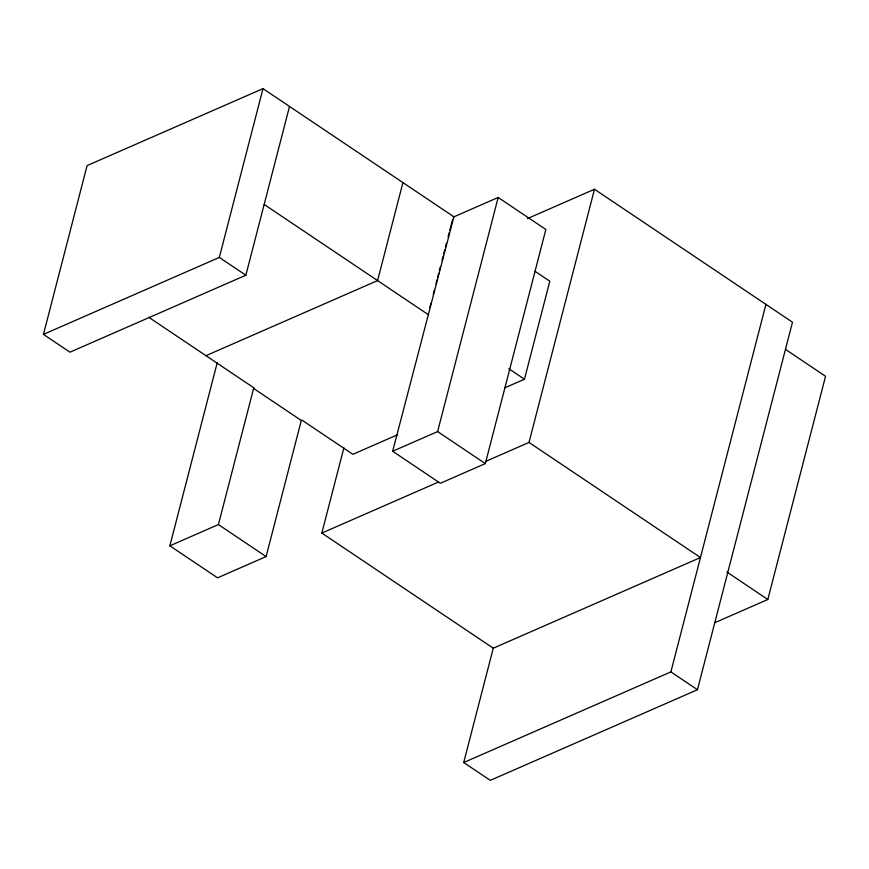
<?xml version="1.0" encoding="UTF-8"?>
<svg xmlns="http://www.w3.org/2000/svg" width="869" height="869" viewBox="0 0 869 869"><rect width="100%" height="100%" fill="white"/><g stroke="black" fill="none" stroke-linecap="round" stroke-linejoin="round"><path stroke-width="1.3" d="M289.507 106.442L245.862 275.223L69.965 352.184L43.45 334.369L87.096 165.588L262.992 88.638L453.9 216.826L392.647 451.25L440.344 483.283L485.315 463.601L545.851 229.492L498.165 197.469L453.194 217.141M43.45 334.369L219.336 257.42L262.992 88.638M397.622 434.728L352.857 454.313L302.01 420.161L301.304 420.477L266.099 556.584L217.554 577.831L169.868 545.797L217.217 362.699M169.868 545.797L218.412 524.561L253.607 388.454L254.313 388.139L148.708 317.228M402.923 182.599L377.581 280.6L205.975 355.682M485.586 461.428L529.004 442.43L700.457 557.55L493.277 648.198L321.834 533.066L343.885 447.807M429.883 307.3L430.894 303.379M433.262 294.233L434.272 290.311M435.966 283.783L436.977 279.861M437.65 277.244L438.671 273.322M439.345 270.715L440.355 266.794M442.049 260.255L443.06 256.344M443.733 253.726L444.754 249.805M445.428 247.198L446.438 243.277M448.132 236.737L449.143 232.816M449.816 230.209L452.521 219.748M392.647 451.25L437.618 431.578L498.165 197.469M504.563 387.932L524.463 379.232L549.805 281.23L535.228 271.443M529.004 442.43L594.483 189.257L792.485 322.214L697.449 689.725L490.268 780.362L463.709 762.526L493.277 648.198M463.709 762.526L670.89 671.889L765.926 304.378M714.405 622.867L767.816 599.501L825.55 376.277L785.641 349.479M527.494 218.564L594.483 189.257M321.834 533.066L438.443 482.056M264.165 204.443L428.558 314.828M508.767 368.695L524.463 379.232M726.81 571.965L767.816 599.501M219.336 257.42L245.862 275.223M437.618 431.578L485.315 463.601M253.607 388.454L301.304 420.477M670.89 671.889L697.449 689.725M218.412 524.561L266.099 556.584"/></g></svg>
